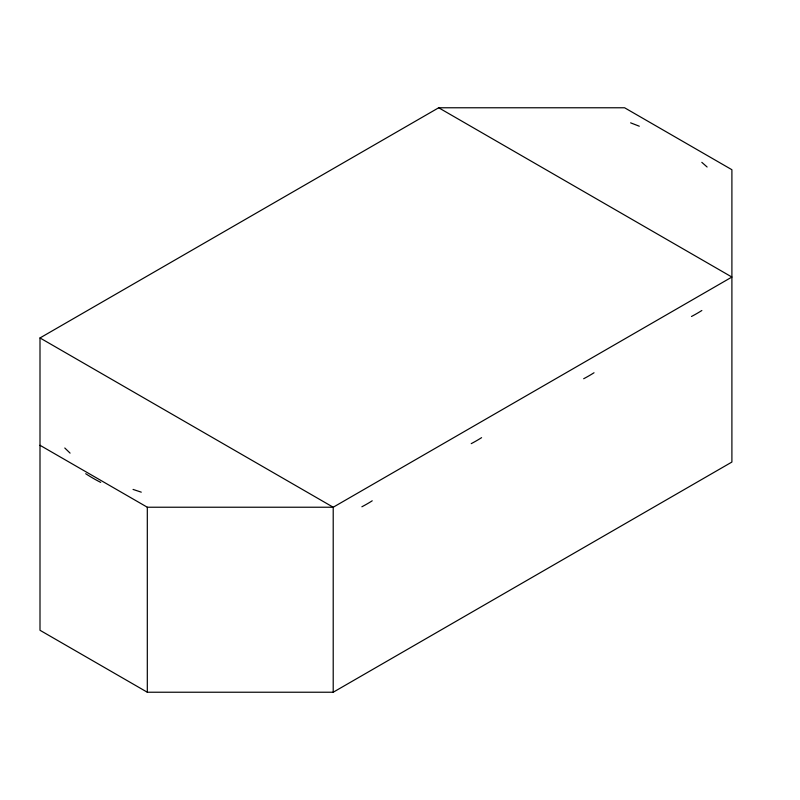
<?xml version="1.0" encoding="UTF-8"?>
<svg xmlns="http://www.w3.org/2000/svg" width="800" height="800" viewBox="0 0 800 800"><rect width="100%" height="100%" fill="white"/><g stroke="black" fill="none" stroke-linecap="round" stroke-linejoin="round"><path stroke-width="1.2" d="M40 337.95L438.69 107.77L624.59 107.77L731.9 169.72L731.9 462.05L333.21 692.23L147.31 692.23L40 630.28L40 337.95L333.21 507.23L731.9 277.05L438.69 107.77M40 445.28L147.31 507.23L333.21 507.23L333.21 692.23M133.05 489.42L141.28 492.16M630.62 122.84L639.3 126.21M701.82 162.34L707.11 167M64.79 448L70.08 453.12M147.31 507.23L147.31 692.23M372.23 500.8A162.8 103.68 5.7 0 1 361.87 506.78M701.85 310.5A162.8 103.68 5.7 0 1 691.49 316.48M594.03 372.75A162.8 103.68 5.7 0 1 583.67 378.73M481.59 437.66A162.8 103.68 5.7 0 1 471.23 443.64M100.71 482.39A191.6 123.64 -6.7 0 1 85.7 473.72"/></g></svg>
